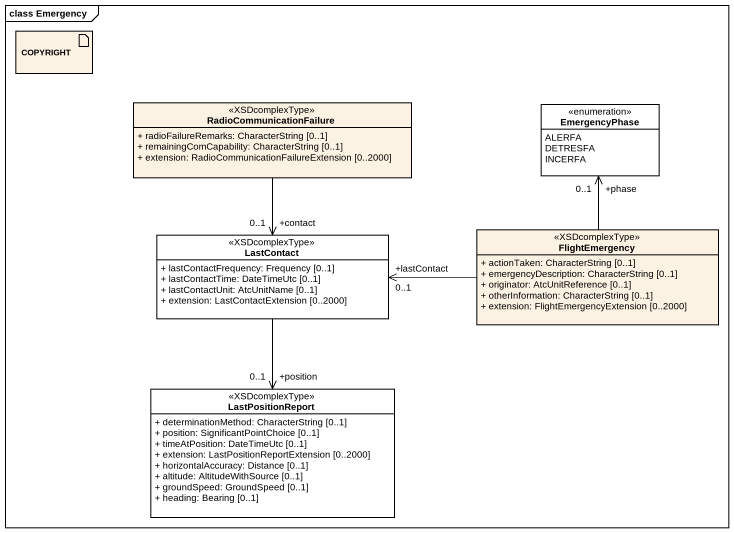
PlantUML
@startuml
mainframe class Emergency
allowmixing
hide circle
hide empty members
skinparam classAttributeIconSize 0
artifact COPYRIGHT #FCF2E3
class RadioCommunicationFailure <<XSDcomplexType>> #FCF2E3 {
  + radioFailureRemarks: CharacterString [0..1]
  + remainingComCapability: CharacterString [0..1]
  + extension: RadioCommunicationFailureExtension [0..2000]
}
enum EmergencyPhase {
  ALERFA
  DETRESFA
  INCERFA
}
class FlightEmergency <<XSDcomplexType>> #FCF2E3 {
  + actionTaken: CharacterString [0..1]
  + emergencyDescription: CharacterString [0..1]
  + originator: AtcUnitReference [0..1]
  + otherInformation: CharacterString [0..1]
  + extension: FlightEmergencyExtension [0..2000]
}
class LastContact <<XSDcomplexType>> {
  + lastContactFrequency: Frequency [0..1]
  + lastContactTime: DateTimeUtc [0..1]
  + lastContactUnit: AtcUnitName [0..1]
  + extension: LastContactExtension [0..2000]
}
class LastPositionReport <<XSDcomplexType>> {
  + determinationMethod: CharacterString [0..1]
  + position: SignificantPointChoice [0..1]
  + timeAtPosition: DateTimeUtc [0..1]
  + extension: LastPositionReportExtension [0..2000]
  + horizontalAccuracy: Distance [0..1]
  + altitude: AltitudeWithSource [0..1]
  + groundSpeed: GroundSpeed [0..1]
  + heading: Bearing [0..1]
}
RadioCommunicationFailure --> "+contact\n0..1" LastContact
FlightEmergency -up-> "+phase\n0..1" EmergencyPhase
FlightEmergency -left-> "+lastContact\n0..1" LastContact
LastContact --> "+position\n0..1" LastPositionReport
@enduml
